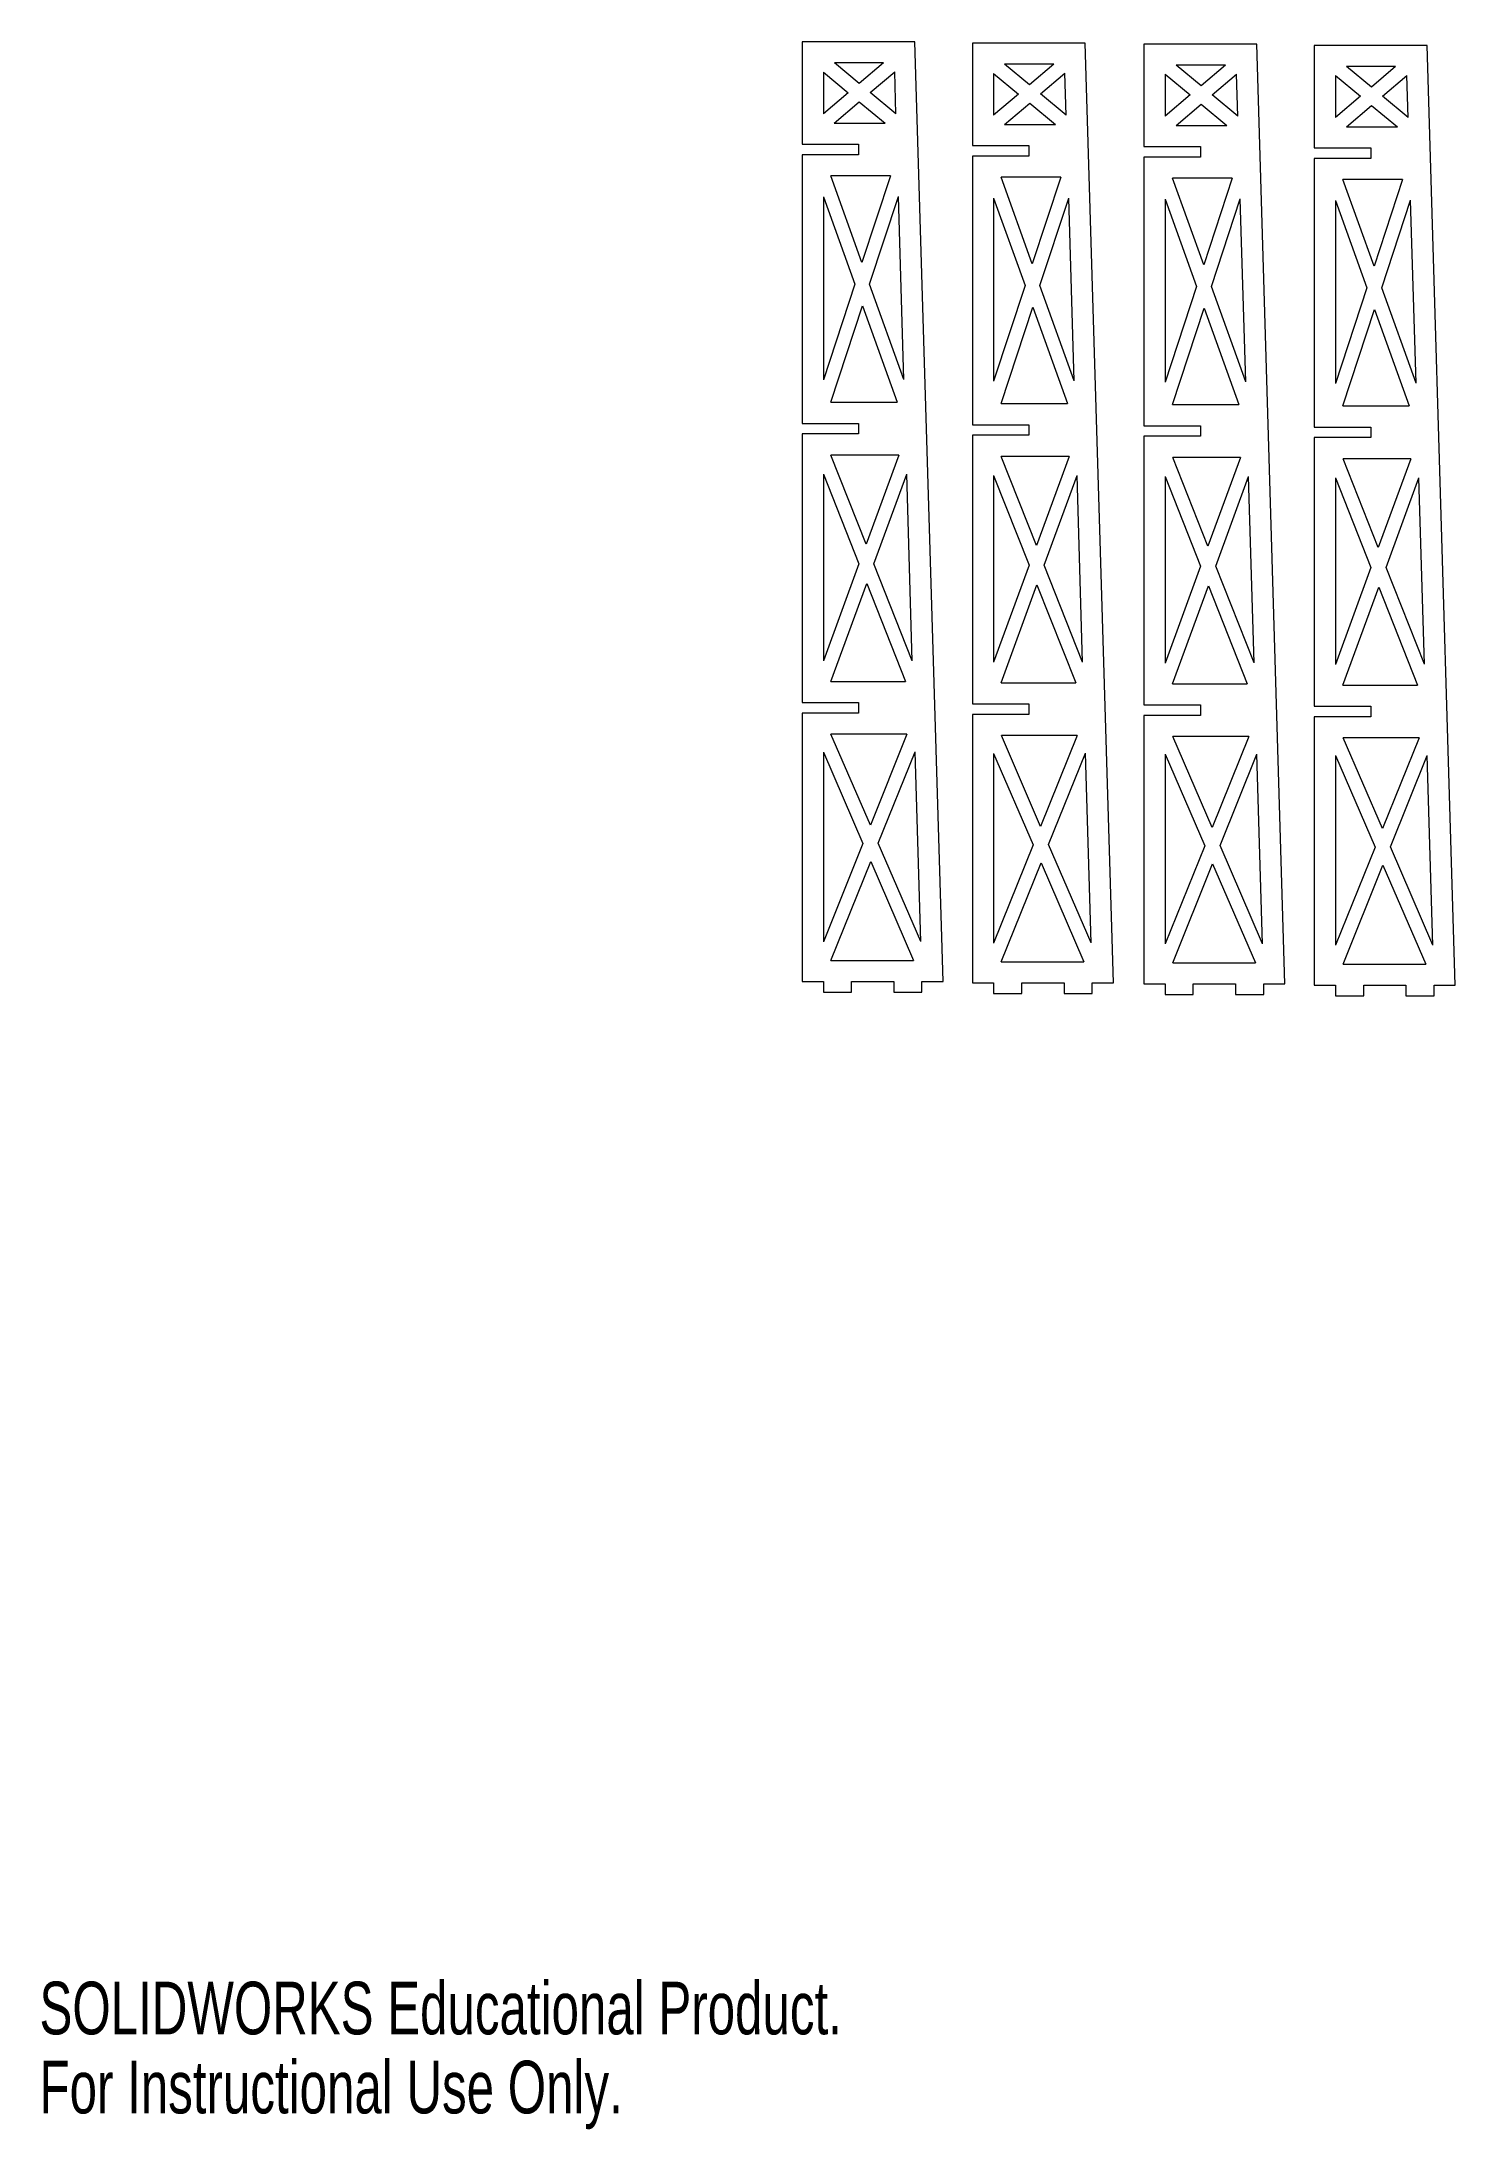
# Model space of a CAD drawing. Header units: inches. Extents: x 0 to 15.8, y 0 to 23.3.
import ezdxf

# ---------------------------------------------------------------- set-up
doc = ezdxf.new("R2010")
doc.units = ezdxf.units.IN
doc.header["$LTSCALE"] = 4
doc.header["$MEASUREMENT"] = 0
doc.styles.add('SLDTEXTSTYLE0', font='TXT', dxfattribs={"width": 0.7})

msp = doc.modelspace()

# ---------------------------------------------------------------- linework, layer by layer
at = {"color": 7, "linetype": 'Continuous', "lineweight": 15}
for p, q in [((8.522, 23.313), (8.522, 22.167)), ((9.782, 23.313), (8.522, 23.313)), ((10.097, 12.813), (9.782, 23.313)), ((10.425, 23.298), (10.425, 22.152)), ((11.685, 23.298), (10.425, 23.298)), ((12, 12.798), (11.685, 23.298)), ((12.342, 23.287), (12.342, 22.141)), ((13.602, 23.287), (12.342, 23.287)), ((13.917, 12.787), (13.602, 23.287)), ((14.245, 23.272), (14.245, 22.126)), ((15.505, 23.272), (14.245, 23.272)), ((15.82, 12.772), (15.505, 23.272)), ((8.759, 22.974), (9.038, 22.743)), ((8.759, 22.974), (8.759, 22.506)), ((9.431, 23.076), (8.882, 23.076)), ((9.16, 22.847), (8.882, 23.076)), ((9.431, 23.076), (9.16, 22.847)), ((9.283, 22.745), (9.556, 22.976)), ((9.57, 22.508), (9.556, 22.976)), ((10.662, 22.959), (10.941, 22.728)), ((10.662, 22.959), (10.662, 22.491)), ((11.334, 23.061), (10.785, 23.061)), ((11.063, 22.832), (10.785, 23.061)), ((11.334, 23.061), (11.063, 22.832)), ((11.187, 22.73), (11.459, 22.961)), ((11.473, 22.493), (11.459, 22.961)), ((12.578, 22.949), (12.858, 22.718)), ((12.578, 22.949), (12.578, 22.481)), ((13.251, 23.051), (12.702, 23.051)), ((12.98, 22.821), (12.702, 23.051)), ((13.251, 23.051), (12.98, 22.821)), ((13.103, 22.719), (13.376, 22.95)), ((13.39, 22.482), (13.376, 22.95)), ((14.482, 22.934), (14.761, 22.703)), ((14.482, 22.934), (14.482, 22.466)), ((15.154, 23.036), (14.605, 23.036)), ((14.883, 22.806), (14.605, 23.036)), ((15.154, 23.036), (14.883, 22.806)), ((15.006, 22.704), (15.279, 22.935)), ((15.293, 22.467), (15.279, 22.935)), ((9.038, 22.743), (8.759, 22.506)), ((8.88, 22.403), (9.161, 22.641)), ((9.161, 22.641), (9.45, 22.403)), ((9.57, 22.508), (9.283, 22.745)), ((10.941, 22.728), (10.662, 22.491)), ((10.784, 22.388), (11.065, 22.626)), ((11.065, 22.626), (11.353, 22.388)), ((11.473, 22.493), (11.187, 22.73)), ((12.858, 22.718), (12.578, 22.481)), ((13.39, 22.482), (13.103, 22.719)), ((14.761, 22.703), (14.482, 22.466)), ((15.293, 22.467), (15.006, 22.704)), ((8.88, 22.403), (9.45, 22.403)), ((10.784, 22.388), (11.353, 22.388)), ((12.7, 22.378), (12.981, 22.616)), ((12.981, 22.616), (13.269, 22.378)), ((14.603, 22.363), (14.884, 22.601)), ((14.884, 22.601), (15.173, 22.363)), ((8.522, 22.167), (9.152, 22.167)), ((9.152, 22.167), (9.152, 22.049)), ((12.7, 22.378), (13.269, 22.378)), ((14.603, 22.363), (15.173, 22.363)), ((8.522, 22.049), (8.522, 19.049)), ((9.152, 22.049), (8.522, 22.049)), ((10.425, 22.152), (11.055, 22.152)), ((10.425, 22.034), (10.425, 19.034)), ((11.055, 22.034), (10.425, 22.034)), ((11.055, 22.152), (11.055, 22.034)), ((12.342, 22.141), (12.972, 22.141)), ((12.342, 22.023), (12.342, 19.023)), ((12.972, 22.023), (12.342, 22.023)), ((12.972, 22.141), (12.972, 22.023)), ((14.245, 22.126), (14.875, 22.126)), ((14.245, 22.008), (14.245, 19.008)), ((14.875, 22.008), (14.245, 22.008)), ((14.875, 22.126), (14.875, 22.008)), ((9.508, 21.813), (8.842, 21.813)), ((9.19, 20.846), (8.842, 21.813)), ((9.508, 21.813), (9.19, 20.846)), ((11.411, 21.798), (10.745, 21.798)), ((11.093, 20.831), (10.745, 21.798)), ((11.411, 21.798), (11.093, 20.831)), ((13.328, 21.787), (12.662, 21.787)), ((13.009, 20.82), (12.662, 21.787)), ((13.328, 21.787), (13.009, 20.82)), ((15.231, 21.772), (14.565, 21.772)), ((14.913, 20.805), (14.565, 21.772)), ((15.231, 21.772), (14.913, 20.805)), ((8.759, 21.58), (9.11, 20.603)), ((8.759, 21.58), (8.759, 19.537)), ((9.276, 20.605), (9.598, 21.582)), ((9.659, 19.539), (9.598, 21.582)), ((10.662, 21.565), (11.013, 20.588)), ((10.662, 21.565), (10.662, 19.522)), ((11.179, 20.59), (11.501, 21.567)), ((11.562, 19.524), (11.501, 21.567)), ((12.578, 21.554), (12.929, 20.577)), ((12.578, 21.554), (12.578, 19.511)), ((13.096, 20.579), (13.418, 21.556)), ((13.479, 19.514), (13.418, 21.556)), ((14.482, 21.539), (14.833, 20.562)), ((14.482, 21.539), (14.482, 19.496)), ((14.999, 20.565), (15.321, 21.541)), ((15.382, 19.499), (15.321, 21.541)), ((9.11, 20.603), (8.759, 19.537)), ((9.659, 19.539), (9.276, 20.605)), ((11.013, 20.588), (10.662, 19.522)), ((11.562, 19.524), (11.179, 20.59)), ((12.929, 20.577), (12.578, 19.511)), ((13.479, 19.514), (13.096, 20.579)), ((14.833, 20.562), (14.482, 19.496)), ((15.382, 19.499), (14.999, 20.565)), ((8.841, 19.285), (9.196, 20.362)), ((9.196, 20.362), (9.583, 19.285)), ((10.745, 19.27), (11.099, 20.347)), ((11.099, 20.347), (11.486, 19.27)), ((12.661, 19.26), (13.016, 20.336)), ((13.016, 20.336), (13.403, 19.26)), ((14.564, 19.245), (14.919, 20.321)), ((14.919, 20.321), (15.306, 19.245)), ((8.841, 19.285), (9.583, 19.285)), ((10.745, 19.27), (11.486, 19.27)), ((12.661, 19.26), (13.403, 19.26)), ((14.564, 19.245), (15.306, 19.245)), ((8.522, 19.049), (9.152, 19.049)), ((8.522, 18.931), (8.522, 15.931)), ((9.152, 18.931), (8.522, 18.931)), ((9.152, 19.049), (9.152, 18.931)), ((10.425, 19.034), (11.055, 19.034)), ((10.425, 18.916), (10.425, 15.916)), ((11.055, 18.916), (10.425, 18.916)), ((11.055, 19.034), (11.055, 18.916)), ((12.342, 19.023), (12.972, 19.023)), ((12.342, 18.905), (12.342, 15.905)), ((12.972, 18.905), (12.342, 18.905)), ((12.972, 19.023), (12.972, 18.905)), ((14.245, 19.008), (14.875, 19.008)), ((14.245, 18.89), (14.245, 15.89)), ((14.875, 18.89), (14.245, 18.89)), ((14.875, 19.008), (14.875, 18.89)), ((9.601, 18.694), (8.843, 18.694)), ((9.237, 17.701), (8.843, 18.694)), ((9.601, 18.694), (9.237, 17.701)), ((11.504, 18.679), (10.746, 18.679)), ((11.14, 17.686), (10.746, 18.679)), ((11.504, 18.679), (11.14, 17.686)), ((13.42, 18.669), (12.663, 18.669)), ((13.057, 17.676), (12.663, 18.669)), ((13.42, 18.669), (13.057, 17.676)), ((8.759, 18.481), (9.155, 17.479)), ((8.759, 18.481), (8.759, 16.396)), ((9.324, 17.481), (9.691, 18.483)), ((9.753, 16.398), (9.691, 18.483)), ((10.662, 18.466), (11.059, 17.464)), ((10.662, 18.466), (10.662, 16.381)), ((11.227, 17.466), (11.594, 18.468)), ((11.656, 16.383), (11.594, 18.468)), ((12.578, 18.455), (12.975, 17.454)), ((12.578, 18.455), (12.578, 16.37)), ((13.144, 17.456), (13.511, 18.457)), ((13.573, 16.373), (13.511, 18.457)), ((14.482, 18.44), (14.878, 17.439)), ((14.482, 18.44), (14.482, 16.355)), ((15.324, 18.654), (14.566, 18.654)), ((14.96, 17.661), (14.566, 18.654)), ((15.324, 18.654), (14.96, 17.661)), ((15.047, 17.441), (15.414, 18.442)), ((15.476, 16.358), (15.414, 18.442)), ((9.155, 17.479), (8.759, 16.396)), ((8.842, 16.167), (9.243, 17.259)), ((9.243, 17.259), (9.676, 16.167)), ((9.753, 16.398), (9.324, 17.481)), ((11.059, 17.464), (10.662, 16.381)), ((11.656, 16.383), (11.227, 17.466)), ((12.975, 17.454), (12.578, 16.37)), ((13.573, 16.373), (13.144, 17.456)), ((14.878, 17.439), (14.482, 16.355)), ((15.476, 16.358), (15.047, 17.441)), ((10.746, 16.152), (11.146, 17.244)), ((11.146, 17.244), (11.579, 16.152)), ((12.662, 16.141), (13.062, 17.234)), ((13.062, 17.234), (13.495, 16.141)), ((14.565, 16.126), (14.966, 17.219)), ((14.966, 17.219), (15.398, 16.126)), ((8.842, 16.167), (9.676, 16.167)), ((10.746, 16.152), (11.579, 16.152)), ((12.662, 16.141), (13.495, 16.141)), ((14.565, 16.126), (15.398, 16.126)), ((8.522, 15.931), (9.152, 15.931)), ((9.152, 15.931), (9.152, 15.813)), ((10.425, 15.916), (11.055, 15.916)), ((11.055, 15.916), (11.055, 15.798)), ((12.342, 15.905), (12.972, 15.905)), ((12.972, 15.905), (12.972, 15.787)), ((14.245, 15.89), (14.875, 15.89)), ((14.875, 15.89), (14.875, 15.772)), ((8.522, 15.813), (8.522, 12.813)), ((9.152, 15.813), (8.522, 15.813)), ((10.425, 15.798), (10.425, 12.798)), ((11.055, 15.798), (10.425, 15.798)), ((12.342, 15.787), (12.342, 12.787)), ((12.972, 15.787), (12.342, 15.787)), ((14.245, 15.772), (14.245, 12.772)), ((14.875, 15.772), (14.245, 15.772)), ((9.693, 15.576), (8.844, 15.576)), ((9.284, 14.562), (8.844, 15.576)), ((9.693, 15.576), (9.284, 14.562)), ((11.596, 15.561), (10.748, 15.561)), ((11.187, 14.547), (10.748, 15.561)), ((11.596, 15.561), (11.187, 14.547)), ((13.513, 15.551), (12.664, 15.551)), ((13.104, 14.536), (12.664, 15.551)), ((13.513, 15.551), (13.104, 14.536)), ((15.416, 15.536), (14.567, 15.536)), ((15.007, 14.522), (14.567, 15.536)), ((15.416, 15.536), (15.007, 14.522)), ((8.759, 15.378), (9.201, 14.357)), ((8.759, 15.378), (8.759, 13.259)), ((9.372, 14.359), (9.784, 15.38)), ((9.847, 13.262), (9.784, 15.38)), ((10.662, 15.363), (11.104, 14.342)), ((10.662, 15.363), (10.662, 13.244)), ((11.275, 14.344), (11.687, 15.365)), ((11.751, 13.247), (11.687, 15.365)), ((12.578, 15.353), (13.021, 14.331)), ((12.578, 15.353), (12.578, 13.234)), ((13.192, 14.333), (13.604, 15.355)), ((13.667, 13.236), (13.604, 15.355)), ((14.482, 15.338), (14.924, 14.316)), ((14.482, 15.338), (14.482, 13.219)), ((15.095, 14.319), (15.507, 15.34)), ((15.57, 13.221), (15.507, 15.34)), ((9.201, 14.357), (8.759, 13.259)), ((9.847, 13.262), (9.372, 14.359)), ((11.104, 14.342), (10.662, 13.244)), ((11.751, 13.247), (11.275, 14.344)), ((13.021, 14.331), (12.578, 13.234)), ((13.667, 13.236), (13.192, 14.333)), ((14.924, 14.316), (14.482, 13.219)), ((15.57, 13.221), (15.095, 14.319)), ((8.843, 13.049), (9.289, 14.154)), ((9.289, 14.154), (9.768, 13.049)), ((10.747, 13.034), (11.192, 14.139)), ((11.192, 14.139), (11.671, 13.034)), ((12.663, 13.023), (13.109, 14.128)), ((13.109, 14.128), (13.588, 13.023)), ((14.566, 13.008), (15.012, 14.113)), ((15.012, 14.113), (15.491, 13.008)), ((8.843, 13.049), (9.768, 13.049)), ((10.747, 13.034), (11.671, 13.034)), ((12.663, 13.023), (13.588, 13.023)), ((14.566, 13.008), (15.491, 13.008)), ((8.522, 12.813), (8.759, 12.813)), ((8.759, 12.813), (8.759, 12.694)), ((8.759, 12.694), (9.074, 12.694)), ((9.074, 12.813), (9.546, 12.813)), ((9.074, 12.694), (9.074, 12.813)), ((9.546, 12.813), (9.546, 12.694)), ((9.546, 12.694), (9.861, 12.694)), ((9.861, 12.813), (10.097, 12.813)), ((9.861, 12.694), (9.861, 12.813)), ((10.425, 12.798), (10.662, 12.798)), ((10.662, 12.798), (10.662, 12.679)), ((10.662, 12.679), (10.977, 12.679)), ((10.977, 12.798), (11.449, 12.798)), ((10.977, 12.679), (10.977, 12.798)), ((11.449, 12.798), (11.449, 12.679)), ((11.449, 12.679), (11.764, 12.679)), ((11.764, 12.798), (12, 12.798)), ((11.764, 12.679), (11.764, 12.798)), ((12.342, 12.787), (12.578, 12.787)), ((12.578, 12.787), (12.578, 12.669)), ((12.578, 12.669), (12.893, 12.669)), ((12.893, 12.787), (13.366, 12.787)), ((12.893, 12.669), (12.893, 12.787)), ((13.366, 12.787), (13.366, 12.669)), ((13.366, 12.669), (13.681, 12.669)), ((13.681, 12.787), (13.917, 12.787)), ((13.681, 12.669), (13.681, 12.787)), ((14.245, 12.772), (14.482, 12.772)), ((14.482, 12.772), (14.482, 12.654)), ((14.482, 12.654), (14.797, 12.654)), ((14.797, 12.772), (15.269, 12.772)), ((14.797, 12.654), (14.797, 12.772)), ((15.269, 12.772), (15.269, 12.654)), ((15.269, 12.654), (15.584, 12.654)), ((15.584, 12.772), (15.82, 12.772)), ((15.584, 12.654), (15.584, 12.772))]:
    msp.add_line(p, q, dxfattribs=at)

# ---------------------------------------------------------------- texts
at = {"color": 7, "linetype": 'Continuous', "char_height": 0.5882, "attachment_point": 1, "style": 'SLDTEXTSTYLE0'}
for s, insert in [('SOLIDWORKS Educational Product.', (0, 1.641)), ('For Instructional Use Only.', (0, 0.758))]:
    msp.add_mtext(s, dxfattribs=dict(at, insert=insert))

doc.saveas('drawing.dxf')
